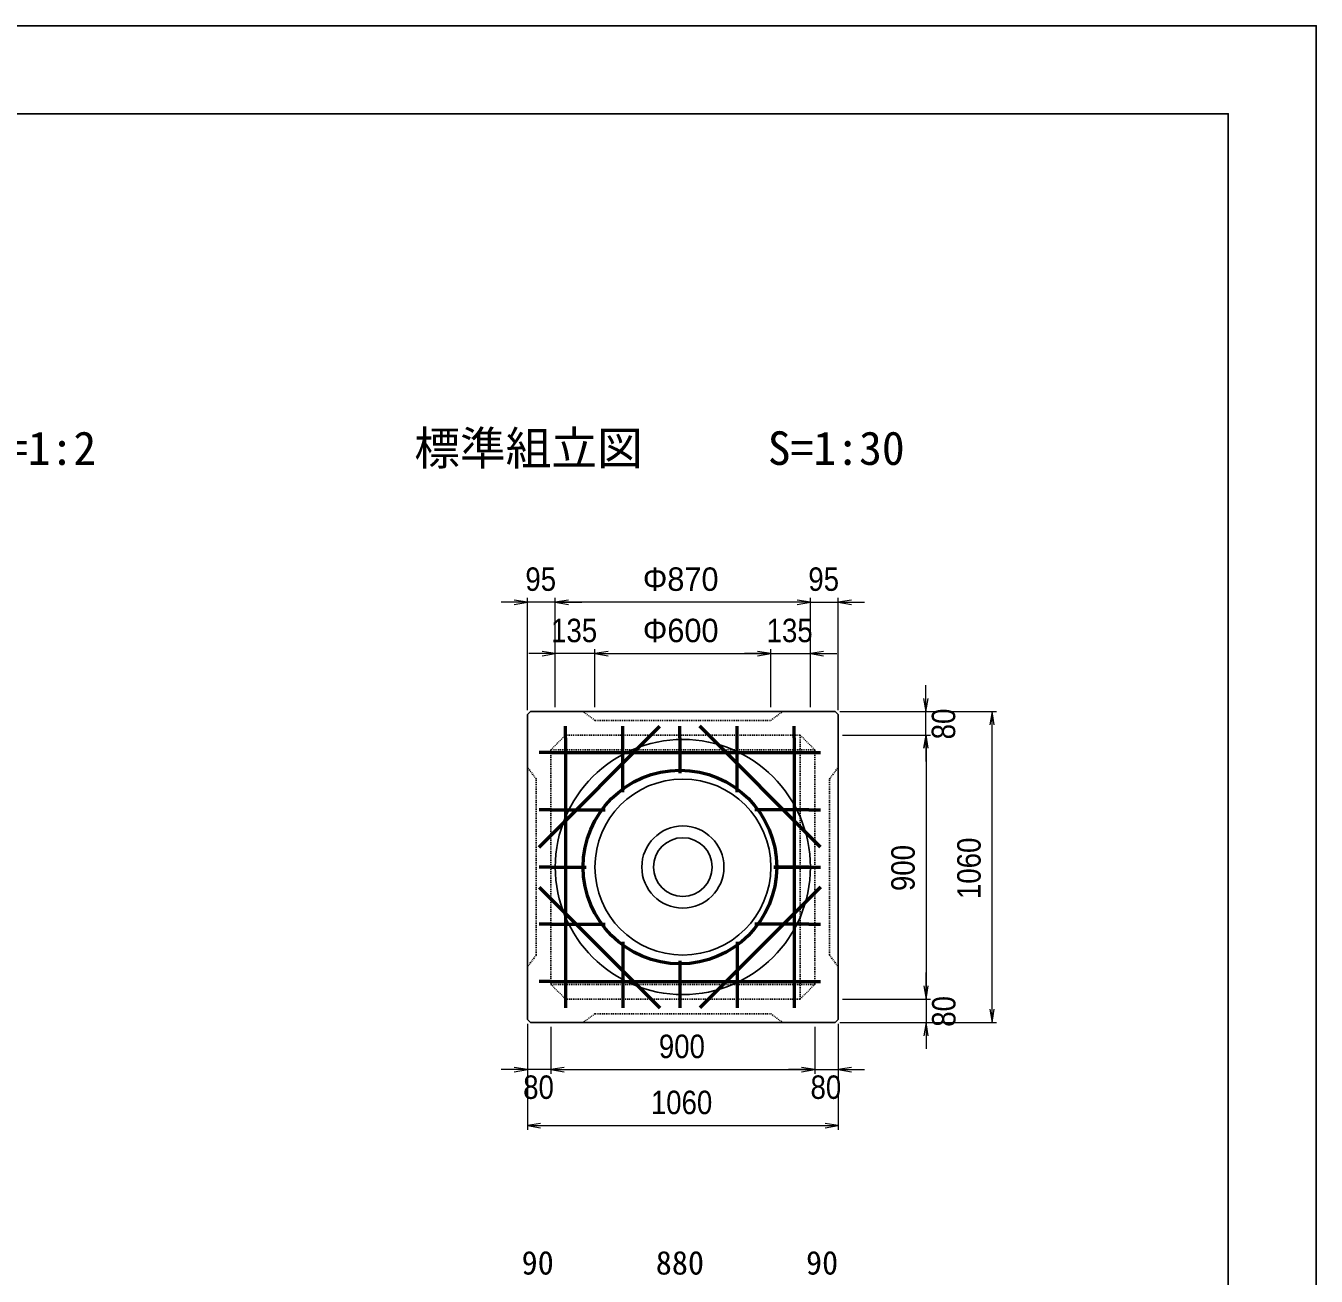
# Model space of a CAD drawing. Units: millimetres, scale not verified. Extents: x -210 to 210, y -148 to 148.
# Drawn here: x 63.3 to 210, y 6.4 to 148.5 of the extents above; entities that cross this region are included whole.
import ezdxf
from ezdxf.enums import TextEntityAlignment as Align

# ---------------------------------------------------------------- set-up
doc = ezdxf.new("R2010")
doc.units = ezdxf.units.MM
doc.linetypes.add('USER2', pattern=[4.7625, 3.175, -1.5875])
doc.layers.add('0-0', color=7, linetype='Continuous')
for name, color, linetype, lineweight in [('0-1_0', 9, 'Continuous', 25), ('0-2_dims', 2, 'Continuous', 13), ('0-5_pen3実線', 7, 'Continuous', 25), ('0-6_pen4実線', 6, 'Continuous', 25), ('0-8_pen2破線', 3, 'USER2', 25), ('0-9_鉄筋１', 7, 'Continuous', 50), ('0-A_鉄筋２', 7, 'Continuous', 50)]:
    doc.layers.add(name, color=color, linetype=linetype, lineweight=lineweight)
doc.styles.add('ＭＳ ゴシック', font='')
doc.styles.add('ＭＳ Ｐゴシック', font='')
doc.styles.get('ＭＳ ゴシック').set_extended_font_data('MS Gothic')
doc.styles.get('ＭＳ Ｐゴシック').set_extended_font_data('MS PGothic')

# ---------------------------------------------------------------- blocks, each defined once
blk = doc.blocks.new('部分図 1')
at = {"layer": '0-1_0'}
blk.add_lwpolyline([(0, 0), (12600, 0), (12600, 8910), (0, 8910)], close=True, dxfattribs=at)
at = {"layer": '0-2_dims'}
for p, q in [((9910, 6577), (9910, 6959.65)), ((10005, 6587), (10005, 6959.65)), ((10005, 6587), (10005, 6959.65)), ((10875, 6587), (10875, 6959.65)), ((10875, 6587), (10875, 6959.65)), ((10970, 6577), (10970, 6959.65)), ((9910, 6944.65), (9820, 6944.65)), ((10005, 6944.65), (9910, 6944.65)), ((10005, 6944.65), (10095, 6944.65)), ((10875, 6944.65), (10005, 6944.65)), ((10875, 6944.65), (10785, 6944.65)), ((10875, 6944.65), (10970, 6944.65)), ((10970, 6944.65), (11060, 6944.65)), ((10005, 6587), (10005, 6784.65)), ((10140, 6587), (10140, 6784.65)), ((10140, 6587), (10140, 6784.65)), ((10740, 6587), (10740, 6784.65)), ((10740, 6587), (10740, 6784.65)), ((10875, 6587), (10875, 6784.65)), ((10005, 6769.65), (9915, 6769.65)), ((10140, 6769.65), (10005, 6769.65)), ((10140, 6769.65), (10230, 6769.65)), ((10140, 6769.65), (10740, 6769.65)), ((10740, 6769.65), (10650, 6769.65)), ((10740, 6769.65), (10875, 6769.65)), ((10875, 6769.65), (10965, 6769.65)), ((11268.74, 6572), (11268.74, 6662)), ((10975, 6572), (11283.74, 6572)), ((10975, 6572), (11509.69, 6572)), ((11268.74, 6492), (11268.74, 6572)), ((11494.69, 5512), (11494.69, 6572)), ((10985, 6492), (11283.74, 6492)), ((10985, 6492), (11284.69, 6492)), ((11268.74, 6492), (11268.74, 6402)), ((11269.69, 6492), (11269.69, 5592)), ((11269.69, 5592), (11269.69, 5682)), ((10985, 5592), (11284.69, 5592)), ((10985, 5592), (11284.69, 5592)), ((11269.69, 5592), (11269.69, 5512)), ((9910, 5507), (9910, 5336.67)), ((9910, 5507), (9910, 5145.65)), ((10970, 5507), (10970, 5336.67)), ((10970, 5507), (10970, 5145.65)), ((10975, 5512), (11284.69, 5512)), ((10975, 5512), (11509.69, 5512)), ((11269.69, 5512), (11269.69, 5422)), ((9990, 5497), (9990, 5336.67)), ((9990, 5497), (9990, 5336.67)), ((10890, 5497), (10890, 5336.67)), ((10890, 5497), (10890, 5336.67)), ((9910, 5351.67), (9820, 5351.67)), ((9990, 5351.67), (9910, 5351.67)), ((9990, 5351.67), (10080, 5351.67)), ((9990, 5351.67), (10890, 5351.67)), ((10890, 5351.67), (10800, 5351.67)), ((10890, 5351.67), (10970, 5351.67)), ((10970, 5351.67), (11060, 5351.67)), ((9910, 5160.65), (10970, 5160.65))]:
    blk.add_line(p, q, dxfattribs=at)
for points in [[(9865, 6937.15), (9910, 6944.65), (9865, 6952.15)], [(10050, 6952.15), (10005, 6944.65), (10050, 6937.15)], [(10050, 6952.15), (10005, 6944.65), (10050, 6937.15)], [(10830, 6937.15), (10875, 6944.65), (10830, 6952.15)], [(10830, 6937.15), (10875, 6944.65), (10830, 6952.15)], [(11015, 6952.15), (10970, 6944.65), (11015, 6937.15)], [(9960, 6762.15), (10005, 6769.65), (9960, 6777.15)], [(10185, 6777.15), (10140, 6769.65), (10185, 6762.15)], [(10185, 6777.15), (10140, 6769.65), (10185, 6762.15)], [(10695, 6762.15), (10740, 6769.65), (10695, 6777.15)], [(10695, 6762.15), (10740, 6769.65), (10695, 6777.15)], [(10920, 6777.15), (10875, 6769.65), (10920, 6762.15)], [(11261.24, 6617), (11268.74, 6572), (11276.24, 6617)], [(11502.19, 6527), (11494.69, 6572), (11487.19, 6527)], [(11276.24, 6447), (11268.74, 6492), (11261.24, 6447)], [(11277.19, 6447), (11269.69, 6492), (11262.19, 6447)], [(11262.19, 5637), (11269.69, 5592), (11277.19, 5637)], [(11262.19, 5637), (11269.69, 5592), (11277.19, 5637)], [(11487.19, 5557), (11494.69, 5512), (11502.19, 5557)], [(11277.19, 5467), (11269.69, 5512), (11262.19, 5467)], [(9865, 5344.17), (9910, 5351.67), (9865, 5359.17)], [(10035, 5359.17), (9990, 5351.67), (10035, 5344.17)], [(10035, 5359.17), (9990, 5351.67), (10035, 5344.17)], [(10845, 5344.17), (10890, 5351.67), (10845, 5359.17)], [(10845, 5344.17), (10890, 5351.67), (10845, 5359.17)], [(11015, 5359.17), (10970, 5351.67), (11015, 5344.17)], [(9955, 5168.15), (9910, 5160.65), (9955, 5153.15)], [(10925, 5153.15), (10970, 5160.65), (10925, 5168.15)]]:
    blk.add_lwpolyline(points, dxfattribs=at)
at = {"layer": '0-5_pen3実線'}
for p, q in [((9920, 6572), (9910, 6562)), ((9910, 6562), (9910, 5522)), ((10960, 6572), (9920, 6572)), ((10960, 6572), (10970, 6562)), ((10970, 5522), (10970, 6562)), ((9910, 5522), (9920, 5512)), ((9920, 5512), (10960, 5512)), ((10970, 5522), (10960, 5512))]:
    blk.add_line(p, q, dxfattribs=at)
for radius in [435, 300, 140, 100]:
    blk.add_circle((10440, 6042), radius, dxfattribs=at)
at = {"layer": '0-6_pen4実線'}
blk.add_lwpolyline([(300, 300), (12300, 300), (12300, 8610), (300, 8610)], close=True, dxfattribs=at)
at = {"layer": '0-8_pen2破線'}
for p, q in [((10140, 6542), (10100, 6572)), ((9990, 6442), (10040, 6492)), ((10840, 6492), (10040, 6492)), ((10040, 6492), (10040, 5592)), ((10840, 6492), (10890, 6442)), ((10840, 6492), (10840, 5592)), ((9990, 6442), (9990, 5642)), ((9990, 6442), (10890, 6442)), ((10890, 5642), (10890, 6442)), ((10940, 6342), (10970, 6382)), ((10940, 5742), (10940, 6342)), ((9940, 5742), (9910, 5702)), ((10940, 5742), (10970, 5702)), ((10040, 5592), (9990, 5642)), ((9990, 5642), (10890, 5642)), ((10890, 5642), (10840, 5592)), ((10040, 5592), (10840, 5592)), ((10140, 5542), (10100, 5512)), ((10140, 5542), (10740, 5542)), ((10740, 5542), (10780, 5512))]:
    blk.add_line(p, q, dxfattribs=at)
for points in [[(10140, 6542), (10740, 6542), (10780, 6572)], [(9940, 5742), (9940, 6342), (9910, 6382)]]:
    blk.add_lwpolyline(points, dxfattribs=at)
at = {"layer": '0-9_鉄筋１'}
for p, q in [((9950, 6110.21), (10361.79, 6522)), ((10910, 6110.21), (10498.21, 6522)), ((10040, 6482), (10040, 5602)), ((10235, 6297), (10235, 6482)), ((10430, 6482), (10430, 6362)), ((10625, 6297), (10625, 6482)), ((10820, 6482), (10820, 5602)), ((9990, 6432), (10870, 6432)), ((9990, 6237), (10175, 6237)), ((10870, 6237), (10685, 6237)), ((9990, 6042), (10110, 6042)), ((10750, 6042), (10880, 6042)), ((10870, 6042), (10750, 6042)), ((9950, 5973.79), (10361.79, 5562)), ((10910, 5973.79), (10498.21, 5562)), ((9990, 5847), (10175, 5847)), ((10870, 5847), (10685, 5847)), ((10235, 5787), (10235, 5602)), ((10625, 5787), (10625, 5602)), ((10430, 5722), (10430, 5602)), ((9990, 5652), (10870, 5652))]:
    blk.add_line(p, q, dxfattribs=at)
blk.add_circle((10430, 6042), 330, dxfattribs=at)
at = {"layer": '0-A_鉄筋２'}
for p, q in [((10040, 6482), (10040, 6522)), ((10235, 6482), (10235, 6522)), ((10430, 6482), (10430, 6522)), ((10625, 6482), (10625, 6522)), ((10820, 6482), (10820, 6522)), ((9990, 6432), (9950, 6432)), ((10870, 6432), (10910, 6432)), ((10870, 6432), (10910, 6432)), ((9990, 6237), (9950, 6237)), ((10870, 6237), (10910, 6237)), ((9990, 6042), (9950, 6042)), ((10870, 6042), (10910, 6042)), ((9990, 5847), (9950, 5847)), ((10870, 5847), (10910, 5847)), ((9990, 5652), (9950, 5652)), ((10870, 5652), (10910, 5652)), ((10870, 5652), (10910, 5652)), ((10040, 5602), (10040, 5562)), ((10235, 5602), (10235, 5562)), ((10430, 5602), (10430, 5562)), ((10625, 5602), (10625, 5562)), ((10820, 5602), (10820, 5562))]:
    blk.add_line(p, q, dxfattribs=at)
at = {"layer": '0-2_dims', "color": 7, "style": 'ＭＳ Ｐゴシック', "width": 0.9}
for s, p in [('95', (9902.95, 6959.65)), ('95', (10867.95, 6959.65)), ('135', (9990.68, 6784.65)), ('135', (10725.68, 6784.65)), ('900', (10358.18, 5366.67)), ('80', (9895.45, 5227.58)), ('80', (10875.45, 5227.58)), ('1060', (10330.91, 5175.65))]:
    blk.add_text(s, height=79.98, dxfattribs=at).set_placement(p, align=Align.BOTTOM_LEFT)
at = {"layer": '0-2_dims', "color": 7}
for s, height, style, p in [('Φ870', 79.98, 'ＭＳ Ｐゴシック', (10303.64, 6959.65)), ('Φ600', 79.98, 'ＭＳ Ｐゴシック', (10303.64, 6784.65)), ('90', 80.65, 'ＭＳ ゴシック', (9890.15, 4628.5)), ('880', 80.65, 'ＭＳ ゴシック', (10347.65, 4628.5)), ('90', 80.65, 'ＭＳ ゴシック', (10860, 4628.5))]:
    blk.add_text(s, height=height, dxfattribs=dict(at, style=style)).set_placement(p, align=Align.BOTTOM_LEFT)
at = {"layer": '0-2_dims', "color": 7, "style": 'ＭＳ Ｐゴシック', "width": 0.9}
for s, p in [('80', (11392.83, 6477.45)), ('1060', (11479.69, 5932.91)), ('900', (11254.69, 5960.18)), ('80', (11393.78, 5497.45))]:
    blk.add_text(s, height=79.98, rotation=90, dxfattribs=at).set_placement(p, align=Align.BOTTOM_LEFT)
at = {"layer": '0-5_pen3実線', "style": 'ＭＳ ゴシック'}
for s, height, p in [('S=1:2', 114.3, (8050.44, 7378.76)), ('\u3000標準組立図\u3000', 114.3, (9368.07, 7378.73)), ('S=1:30', 114.4, (10729.72, 7378.73))]:
    blk.add_text(s, height=height, dxfattribs=at).set_placement(p, align=Align.BOTTOM_LEFT)

msp = doc.modelspace()

# ---------------------------------------------------------------- block references
at = {"layer": '0-0', "xscale": 0.0333333, "yscale": 0.0333333}
msp.add_blockref('部分図 1', (-210, -148.5), dxfattribs=at)

doc.saveas('drawing.dxf')
